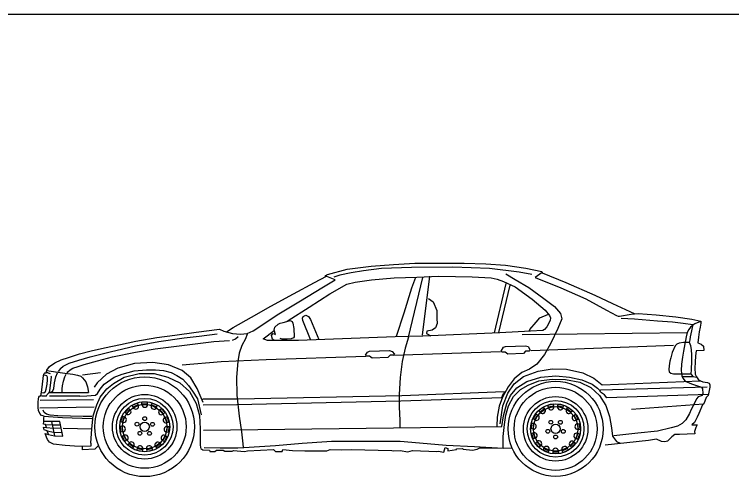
# Model space of a CAD drawing. Header units: millimetres. Extents: x 1343 to 64046, y 44602 to 77982.
# Drawn here: x 30364 to 35084, y 61506 to 64541 of the extents above; entities that cross this region are included whole.
import ezdxf

# ---------------------------------------------------------------- set-up
doc = ezdxf.new("R2010")
doc.units = ezdxf.units.MM
doc.layers.add('www.cad-blocks.net', color=7, linetype='Continuous')

# ---------------------------------------------------------------- blocks, each defined once
blk = doc.blocks.new('A$C15BC36DF')
for p, q in [((2029.1, 1361.6), (2186.7, 1381.9)), ((2186.7, 1381.9), (2335, 1392.5)), ((2453.5, 1374), (2256.3, 1365.5)), ((2335, 1392.5), (2475, 1401.6)), ((2724.3, 1375.2), (2453.5, 1374)), ((2475, 1401.6), (2653, 1402.2)), ((2653, 1402.2), (2798.6, 1402.3)), ((2965.1, 1365.5), (2724.3, 1375.2)), ((2798.6, 1402.3), (2941.3, 1397.1)), ((2941.3, 1397.1), (3070, 1387.3)), ((3070, 1387.3), (3204.6, 1369.6)), ((3204.6, 1369.6), (3309.6, 1345.6)), ((1885.9, 1317.8), (1899.8, 1327.5)), ((1899.8, 1327.5), (2029.1, 1361.6)), ((1980.8, 1321.8), (1941.4, 1310.2)), ((2055.9, 1338.2), (1980.8, 1321.8)), ((2136.7, 1352), (2055.9, 1338.2)), ((2256.3, 1365.5), (2136.7, 1352)), ((3160.8, 1342.2), (2965.1, 1365.5)), ((3071.7, 1331.5), (3134.2, 1295.1)), ((3243.4, 1326.7), (3160.8, 1342.2)), ((3311.5, 1341), (3264.9, 1307.9)), ((3309.6, 1345.6), (3311.5, 1341)), ((3310.1, 1337.7), (3465.7, 1273.4)), ((1677.3, 1201.1), (1814.2, 1274.9)), ((1814.2, 1274.9), (1893.6, 1316.1)), ((1864.1, 1240.2), (1951.6, 1292.1)), ((1951.6, 1292.1), (1885.9, 1317.8)), ((2027.6, 1262.6), (2081.6, 1276.2)), ((2081.6, 1276.2), (2190.7, 1292)), ((2190.7, 1292), (2338.5, 1304.2)), ((2338.5, 1304.2), (2487.2, 1310.5)), ((2431.7, 915), (2527.2, 1307.7)), ((2455, 1238.9), (2479.9, 1310.1)), ((2487.2, 1310.5), (2631.6, 1316.7)), ((2523.9, 927.8), (2573.9, 1315.1)), ((2631.6, 1316.7), (2851.7, 1311.4)), ((2851.7, 1311.4), (2975.2, 1305.8)), ((2975.2, 1305.8), (3015.5, 1297.3)), ((3015.5, 1297.3), (3056.2, 1281.1)), ((3056.2, 1281.1), (3132.6, 1245.5)), ((3134.2, 1295.1), (3223, 1241.4)), ((3264.9, 1307.9), (3434.7, 1239.4)), ((1722.2, 1154.2), (1864.1, 1240.2)), ((1916.4, 1199.9), (2027.6, 1262.6)), ((2404.4, 1074.3), (2455, 1238.9)), ((2997, 944.2), (3075.4, 1266.9)), ((3026.2, 946.5), (3101.7, 1257.1)), ((3132.6, 1245.5), (3246.3, 1164.9)), ((3223, 1241.4), (3322.6, 1168.6)), ((3434.7, 1239.4), (3597.7, 1168.1)), ((3465.7, 1273.4), (3656.7, 1191.5)), ((1527.4, 1119.7), (1677.3, 1201.1)), ((1779.4, 1113.4), (1916.4, 1199.9)), ((3656.7, 1191.5), (3772.3, 1136.9)), ((1580.7, 1068), (1722.2, 1154.2)), ((2563.3, 1170.3), (2595.7, 1148)), ((2595.7, 1148), (2619.1, 1089.7)), ((3246.3, 1164.9), (3330.6, 1093.5)), ((3322.6, 1168.6), (3391.3, 1116.4)), ((3597.7, 1168.1), (3733.1, 1093.3)), ((3772.3, 1136.9), (3915.2, 1070)), ((1401.8, 1046.3), (1527.4, 1119.7)), ((1642.4, 1025.5), (1779.4, 1113.4)), ((2619.1, 1089.7), (2618.6, 1038)), ((3330.6, 1093.5), (3358.6, 1058.7)), ((3391.3, 1116.4), (3430.9, 1071.4)), ((3733.1, 1093.3), (3799.7, 1057.7)), ((1281.3, 978.4), (1401.8, 1046.3)), ((1413, 957.9), (1580.7, 1068)), ((1735.7, 1040.1), (1741.2, 1052)), ((1738.8, 1024.5), (1735.7, 1040.1)), ((1741.2, 1052), (1758.5, 1059)), ((1758.5, 1059), (1775, 1050.3)), ((1775, 1050.3), (1789.5, 1031.7)), ((2354.5, 922.3), (2404.4, 1074.3)), ((3271, 1014.9), (3296.3, 1042.4)), ((3296.3, 1042.4), (3352.1, 1066.7)), ((3358.6, 1058.7), (3366, 1041.8)), ((3366, 1041.8), (3364.3, 1025.1)), ((3430.9, 1071.4), (3439.5, 1035.6)), ((3799.7, 1057.7), (3809.9, 1054.1)), ((3809.9, 1054.1), (3819.6, 1053.9)), ((3819.6, 1053.9), (3896.3, 1067.2)), ((3917.4, 1034.7), (3830.6, 1038.4)), ((3896.3, 1067.2), (3942.1, 1071.7)), ((3942.1, 1071.7), (4060.7, 1062.4)), ((4060.7, 1062.4), (4189, 1048)), ((4189, 1048), (4294.7, 1033.4)), ((1554.8, 981.1), (1576.3, 1001)), ((1576.3, 1001), (1590.1, 1007.4)), ((1590.1, 1007.4), (1609.6, 1012.7)), ((1609.6, 1012.7), (1632.6, 1019.2)), ((1632.6, 1019.2), (1654.4, 1024.8)), ((1634.5, 1019.7), (1642.4, 1025.5)), ((1654.4, 1024.8), (1667.7, 1018.7)), ((1667.7, 1018.7), (1672.2, 1007.7)), ((1672.2, 1007.7), (1678.9, 972.2)), ((1788.2, 900.5), (1738.8, 1024.5)), ((1789.5, 1031.7), (1844.1, 899.8)), ((2621, 1004.2), (2609.2, 977.1)), ((2618.6, 1038), (2621, 1004.2)), ((3230.1, 965.9), (3271, 1014.9)), ((3364.3, 1025.1), (3342.1, 984.3)), ((3439.5, 1035.6), (3414.9, 972.7)), ((4068.2, 1021), (3917.4, 1034.7)), ((4167.7, 1013.5), (4068.2, 1021)), ((4238.2, 1005.6), (4167.7, 1013.5)), ((4301.5, 996.8), (4238.2, 1005.6)), ((4307, 999), (4286, 981.8)), ((4294.7, 1033.4), (4354.5, 1020)), ((4313.3, 1004), (4307, 999)), ((4351.9, 1018.4), (4313.3, 1004)), ((4352.9, 1008.2), (4348.8, 982.1)), ((4354.5, 1020), (4352.9, 1008.2)), ((898, 929.6), (1038.1, 948.4)), ((1038.1, 948.4), (1189.9, 967.5)), ((1189.9, 967.5), (1219.3, 954.3)), ((1219.3, 954.3), (1276.1, 940.7)), ((1236.6, 950.8), (1281.3, 978.4)), ((1371.9, 938.9), (1413, 957.9)), ((1477.9, 905.5), (1550.7, 958.6)), ((1549.7, 961.5), (1554.8, 981.1)), ((1558.7, 933.2), (1549.7, 961.5)), ((1678.9, 972.2), (1682.2, 918.3)), ((2553.1, 953.9), (2550.8, 939.5)), ((2588, 961.5), (2553.1, 953.9)), ((2609.2, 977.1), (2588, 961.5)), ((3233.4, 955.9), (3033.4, 943.6)), ((3179.3, 934.1), (4263.3, 946.1)), ((3225.2, 955.4), (3230.1, 965.9)), ((3315.1, 959.5), (3233.4, 955.9)), ((3325.5, 965.9), (3315.1, 959.5)), ((3342.1, 984.3), (3325.5, 965.9)), ((3414.9, 972.7), (3367.2, 876.2)), ((4263.3, 946.6), (4257.6, 917.3)), ((4273.8, 965.1), (4263.3, 946.6)), ((4286, 981.8), (4273.8, 965.1)), ((4285.4, 917.6), (4293.5, 956.6)), ((4293.5, 956.6), (4300.5, 990.2)), ((4342.4, 949.7), (4337.9, 916.5)), ((4348.8, 982.1), (4342.4, 949.7)), ((640, 890.1), (778.5, 913.8)), ((778.5, 913.8), (898, 929.6)), ((793, 887.5), (958.8, 910.5)), ((958.8, 910.5), (1057.5, 922.4)), ((1057.5, 922.4), (1174.8, 937.3)), ((1276.1, 940.7), (1328.3, 934.8)), ((1276.1, 896.6), (1296.6, 904.4)), ((1296.6, 904.4), (1313.5, 920.7)), ((1328.3, 934.8), (1371.9, 938.9)), ((1360.7, 904.5), (1338.5, 861)), ((1372.4, 936.3), (1360.7, 904.5)), ((1505.3, 894.6), (1477.9, 905.5)), ((1532, 926.3), (1541.7, 939)), ((1538.8, 902.8), (1532, 926.3)), ((1550.2, 894.5), (1538.8, 902.8)), ((1541.7, 939), (1552, 938)), ((1552, 938), (1558.7, 933.2)), ((1602, 902.2), (1589.5, 907.5)), ((1635.8, 903), (1602, 902.2)), ((1661.1, 904.6), (1635.8, 903)), ((1676.7, 910.6), (1661.1, 904.6)), ((1682.2, 918.3), (1676.7, 910.6)), ((2344.1, 916.9), (1709.8, 894.1)), ((2527.3, 922.1), (2344.1, 916.9)), ((2431.7, 915), (2410.8, 843.3)), ((3033.4, 943.6), (2527.3, 922.1)), ((2550.8, 939.5), (2579.5, 924.3)), ((4257.6, 917.3), (4253.5, 894.6)), ((4279.7, 879.7), (4282.9, 898.2)), ((4282.9, 898.2), (4285.4, 917.6)), ((4337.9, 916.5), (4333.3, 878.1)), ((434.2, 846.1), (539.5, 868.5)), ((472.1, 820.3), (639.7, 857.7)), ((539.5, 868.5), (640, 890.1)), ((639.7, 857.7), (793, 887.5)), ((768.6, 838.8), (961.6, 864)), ((961.6, 864), (1154.7, 886.5)), ((1154.7, 886.5), (1257.1, 894.6)), ((1338.5, 861), (1320, 810.7)), ((1599.2, 893), (1505.3, 894.6)), ((1709.8, 894.1), (1599.2, 893)), ((3057.6, 849.1), (3069.8, 854.2)), ((3069.8, 854.2), (3201.5, 859.1)), ((3201.5, 859.1), (3218.3, 853.6)), ((3218.3, 853.6), (3231.9, 830.3)), ((3238.1, 829.1), (4174.3, 863.1)), ((3367.2, 876.2), (3326.7, 801.4)), ((4184.8, 858.5), (4166.3, 814.3)), ((4195.1, 870), (4184.8, 858.5)), ((4211.8, 876.4), (4195.1, 870)), ((4240.3, 879.7), (4211.8, 876.4)), ((4249.1, 872.4), (4240.2, 824.6)), ((4279.1, 880.6), (4240.3, 879.7)), ((4253.5, 894.6), (4249.1, 872.4)), ((4288.5, 857.8), (4279.7, 879.7)), ((4291.7, 834.7), (4288.5, 857.8)), ((4333.3, 878.1), (4356.9, 868.6)), ((4356.9, 868.6), (4370.1, 856.1)), ((4370.1, 856.1), (4374, 828.8)), ((199.3, 783), (272, 805.3)), ((272, 805.3), (348.5, 826.1)), ((341.6, 786.2), (472.1, 820.3)), ((348.5, 826.1), (434.2, 846.1)), ((487.5, 787.5), (638.1, 817.7)), ((638.1, 817.7), (768.6, 838.8)), ((1320, 810.7), (1310.8, 755.7)), ((2150, 797), (2164.3, 817.9)), ((2164.3, 817.9), (2176.5, 823)), ((2176.5, 823), (2308.2, 828)), ((2308.2, 828), (2325, 822.4)), ((2325, 822.4), (2340.4, 804.3)), ((2340.4, 804.3), (2333.2, 797.6)), ((2334.9, 796.3), (3036.7, 821.8)), ((2410.8, 843.3), (2391, 755.3)), ((3041.4, 823.1), (3057.6, 849.1)), ((3049.1, 816.5), (3041.4, 823.1)), ((3068.7, 817.3), (3049.1, 816.5)), ((3084.5, 804.6), (3068.7, 817.3)), ((3188.1, 807.9), (3084.5, 804.6)), ((3202.6, 822.8), (3188.1, 807.9)), ((3224.6, 823.7), (3202.6, 822.8)), ((3231.9, 830.3), (3224.6, 823.7)), ((4166.3, 814.3), (4155.7, 780.3)), ((4240.2, 824.6), (4233.1, 783.5)), ((4294.5, 796.7), (4291.7, 834.7)), ((4323.2, 825.1), (4319.1, 793.6)), ((4374, 828.8), (4323.2, 825.1)), ((108.6, 746.9), (151.3, 766.3)), ((151.3, 766.3), (199.3, 783)), ((203.6, 743.8), (267.3, 764.5)), ((267.3, 764.5), (341.6, 786.2)), ((301.4, 736.2), (389.2, 760.6)), ((389.2, 760.6), (487.5, 787.5)), ((1496.5, 767.7), (1202.3, 754.5)), ((1310.8, 755.7), (1303.6, 652.7)), ((2151.9, 789.7), (1496.5, 767.7)), ((2157.7, 790.4), (2150, 797)), ((2177.2, 791.2), (2157.7, 790.4)), ((2193.1, 778.6), (2177.2, 791.2)), ((2296.7, 781.9), (2193.1, 778.6)), ((2311.2, 796.7), (2296.7, 781.9)), ((2333.2, 797.6), (2311.2, 796.7)), ((2391, 755.3), (2377.7, 651.3)), ((3326.7, 801.4), (3276.5, 737.6)), ((4150.8, 757.8), (4145, 728.2)), ((4155.7, 780.3), (4150.8, 757.8)), ((4233.1, 783.5), (4226.8, 738.2)), ((4291.2, 692.8), (4295.1, 768.1)), ((4295.1, 768.1), (4294.5, 796.7)), ((4319.1, 793.6), (4315.5, 751.6)), ((56.1, 699), (73.3, 722.4)), ((73.3, 722.4), (108.6, 746.9)), ((146.3, 710.8), (131.5, 691)), ((146.3, 710.8), (162.7, 724.6)), ((162.7, 724.6), (203.6, 743.8)), ((209.1, 701.1), (227.7, 711.2)), ((227.7, 711.2), (261.4, 724)), ((261.4, 724), (301.4, 736.2)), ((523.6, 712.7), (448.8, 672.5)), ((632.5, 742.1), (523.6, 712.7)), ((753, 749.6), (632.5, 742.1)), ((855.2, 734.6), (753, 749.6)), ((944.8, 697.6), (855.2, 734.6)), ((1202.3, 754.5), (945.6, 732.8)), ((3276.5, 737.6), (3228.3, 704.8)), ((4145, 728.2), (4143.2, 702.8)), ((4226.8, 738.2), (4225.3, 697.3)), ((4315.5, 751.6), (4313.7, 711.6)), ((4313.7, 711.6), (4317.4, 672.7)), ((25.7, 588.2), (34.5, 663.6)), ((34.5, 663.6), (37.9, 676.3)), ((37.9, 676.3), (44.2, 681.8)), ((48, 664.9), (39.8, 665.8)), ((44.2, 681.8), (51.1, 682.4)), ((56.7, 661.9), (48, 664.9)), ((51.1, 682.4), (56.1, 699)), ((62.5, 680.5), (51.1, 682.4)), ((56.2, 697.8), (85.1, 691.4)), ((60.7, 652.4), (56.7, 661.9)), ((76.6, 674), (62.5, 680.5)), ((76.6, 674), (77.2, 681.3)), ((85.1, 691.4), (129.3, 685.8)), ((115.3, 655.7), (126.7, 681.7)), ((129.3, 685.8), (174.2, 680)), ((173.9, 654.4), (184.4, 673.3)), ((174.2, 680), (226.7, 671.9)), ((189.4, 681.6), (193.7, 688.7)), ((193.7, 688.7), (209.1, 701.1)), ((226.7, 671.9), (256.8, 666)), ((256.8, 666), (279.1, 659.2)), ((409, 680.5), (290.8, 666.3)), ((448.8, 672.5), (386.2, 614.7)), ((498.2, 652.5), (550.2, 673.6)), ((550.2, 673.6), (630.5, 694.1)), ((564.2, 653.5), (663, 678)), ((630.5, 694.1), (710.6, 700.9)), ((663, 678), (761.4, 676.1)), ((710.6, 700.9), (770.2, 702)), ((761.4, 676.1), (851.5, 653.4)), ((770.2, 702), (823.9, 696.1)), ((823.9, 696.1), (873.1, 683.9)), ((873.1, 683.9), (910.2, 663.6)), ((910.2, 663.6), (949.1, 638.8)), ((1001.7, 647.6), (944.8, 697.6)), ((3177.4, 684.1), (3126.9, 641.5)), ((3228.3, 704.8), (3177.4, 684.1)), ((3187.5, 656.7), (3283.7, 692.8)), ((3283.7, 692.8), (3377, 707.2)), ((3301.8, 652.8), (3399.8, 661.2)), ((3377, 707.2), (3470.7, 705.2)), ((3399.8, 661.2), (3491.4, 652.7)), ((3470.7, 705.2), (3579.2, 681.1)), ((3579.2, 681.1), (3651.1, 646.7)), ((4143.2, 702.8), (4146.3, 688.3)), ((4146.3, 688.3), (4156.3, 678.3)), ((4156.3, 678.3), (4173.1, 674.1)), ((4173.1, 674.1), (4199.8, 674.5)), ((4199.8, 674.5), (4236.2, 674)), ((4225.3, 697.3), (4228, 662.6)), ((4228, 662.6), (4235.4, 646.8)), ((4236.2, 674), (4287.2, 675.6)), ((4287.2, 675.6), (4291.2, 692.8)), ((4287.2, 675.6), (4300.5, 656.6)), ((4317.4, 672.7), (4324.9, 654.1)), ((57.6, 606.6), (59.7, 635.4)), ((59.7, 635.4), (60.7, 652.4)), ((75.9, 562.6), (85.3, 635.1)), ((86, 655.5), (84.3, 660.5)), ((85.3, 635.1), (86, 655.5)), ((102.6, 577.6), (106.6, 616.4)), ((106.6, 616.4), (115.3, 655.7)), ((160.1, 597), (164.9, 627)), ((164.9, 627), (173.9, 654.4)), ((279.1, 659.2), (290.2, 649.3)), ((290.2, 649.3), (311.5, 622.3)), ((311.5, 622.3), (324.5, 588.8)), ((386.2, 614.7), (367.4, 587.6)), ((432.5, 607.7), (498.2, 652.5)), ((494.7, 611.9), (564.2, 653.5)), ((851.5, 653.4), (929.4, 616.8)), ((929.4, 616.8), (993, 559.4)), ((949.1, 638.8), (987.4, 597.5)), ((1043.4, 579.6), (1001.7, 647.6)), ((1303.6, 652.7), (1304.9, 534.1)), ((2377.7, 651.3), (2371.3, 539.1)), ((3126.9, 641.5), (3086.6, 589.6)), ((3127.7, 609.9), (3187.5, 656.7)), ((3145.4, 583.7), (3210.6, 623.8)), ((3210.6, 623.8), (3301.8, 652.8)), ((3218.6, 601.4), (3289.1, 628.1)), ((3289.1, 628.1), (3377.8, 640.6)), ((3377.8, 640.6), (3463.5, 637.1)), ((3463.5, 637.1), (3558.8, 620.5)), ((3491.4, 652.7), (3570.7, 634.9)), ((3558.8, 620.5), (3631.4, 585.4)), ((3570.7, 634.9), (3638.6, 606.6)), ((3651.1, 646.7), (3705, 602.8)), ((3705, 602.8), (4350.2, 628.8)), ((4232.8, 657.1), (4300.5, 656.6)), ((4235.4, 646.8), (4250.3, 626.9)), ((4250.3, 626.9), (4292.1, 608.5)), ((4300.5, 656.6), (4324.8, 652.1)), ((4324.9, 654.1), (4337.2, 636.5)), ((4337.2, 636.5), (4350.9, 628.7)), ((4350.9, 628.7), (4365.9, 623.2)), ((4365.9, 623.2), (4396.7, 617.8)), ((4396.7, 617.8), (4408.4, 613)), ((21.2, 553.9), (25.7, 588.2)), ((48, 558.2), (52.9, 574)), ((52.9, 574), (57.6, 606.6)), ((94.7, 562.3), (102.6, 577.6)), ((156.3, 554.2), (158, 576.9)), ((158, 576.9), (160.1, 597)), ((324.5, 588.8), (330.6, 552.6)), ((388.8, 545.3), (406.5, 574.2)), ((406.5, 574.2), (432.5, 607.7)), ((407.7, 521.3), (450.8, 575.7)), ((450.8, 575.7), (494.7, 611.9)), ((987.4, 597.5), (1014.3, 561.3)), ((1083.3, 487.1), (1043.4, 579.6)), ((3086.6, 589.6), (3049.5, 521.3)), ((3086.3, 548.7), (3127.7, 609.9)), ((3103, 532.1), (3145.4, 583.7)), ((3123.1, 526.1), (3169.3, 571.4)), ((3169.3, 571.4), (3218.6, 601.4)), ((3631.4, 585.4), (3687.5, 533.2)), ((3638.6, 606.6), (3674, 581.1)), ((3674, 581.1), (3691.6, 562.6)), ((3693.2, 558.2), (3693.3, 569.1)), ((3693.3, 569.1), (4394.5, 589.7)), ((4292.1, 608.5), (4324.1, 597.5)), ((4324.1, 597.5), (4359, 587.9)), ((4359, 587.9), (4365.4, 577.1)), ((4365.4, 577.1), (4367.5, 545.9)), ((4413, 586.8), (4402.7, 533)), ((4408.4, 613), (4413, 601.9)), ((4413, 601.9), (4413, 586.8)), ((1.2, 511.4), (3.8, 521.4)), ((3.8, 521.4), (8.1, 528)), ((8.1, 528), (13, 530.1)), ((13, 530.1), (16.7, 530.5)), ((16.7, 530.5), (21.2, 553.9)), ((22.1, 530.5), (54.5, 530.8)), ((23.7, 552), (36.5, 550.9)), ((36.5, 550.9), (48, 558.2)), ((54.5, 530.8), (58.4, 539.9)), ((58.4, 539.9), (69.2, 549.3)), ((69.2, 549.3), (75.9, 562.6)), ((83.7, 554.3), (69.2, 549.3)), ((69.2, 549.3), (90.2, 552.6)), ((273.7, 528.1), (73.8, 528.9)), ((83.7, 554.3), (94.7, 562.3)), ((90.2, 552.6), (128.1, 552.4)), ((128.1, 552.4), (175.4, 552.4)), ((175.4, 552.4), (235.9, 552.5)), ((235.9, 552.5), (301.1, 551.6)), ((273.7, 528.1), (320.1, 529.3)), ((301.1, 551.6), (329.5, 552.4)), ((320.1, 529.3), (375.7, 534.5)), ((375.7, 534.5), (388.8, 545.3)), ((384.9, 470.4), (407.7, 521.3)), ((993, 559.4), (1037.5, 481)), ((1014.3, 561.3), (1047, 509.8)), ((1304.9, 534.1), (1319.4, 396.7)), ((2388.9, 529.8), (1313.9, 508.4)), ((2371.3, 539.1), (2372, 455.3)), ((3061, 555.6), (2388.9, 529.8)), ((3049.5, 521.3), (3028.7, 462)), ((3046.8, 518.6), (3050, 530.3)), ((3050, 530.3), (3057.7, 544.7)), ((3053.1, 463.8), (3086.3, 548.7)), ((3057.7, 544.7), (3064.6, 552.5)), ((3064.6, 552.5), (3061, 555.6)), ((3078.9, 479.4), (3103, 532.1)), ((3090.9, 465.4), (3123.1, 526.1)), ((3687.5, 533.2), (3729.8, 467.1)), ((3700.7, 549.4), (3693.2, 558.2)), ((3720.2, 536.5), (3700.7, 549.4)), ((3735, 517.6), (3720.2, 536.5)), ((4401.6, 540.1), (3735, 517.6)), ((4336.2, 523.3), (4326.2, 510.9)), ((4362.3, 533.4), (4336.2, 523.3)), ((4367.5, 545.9), (4362.3, 533.4)), ((4387.7, 520), (4373.5, 478.3)), ((4402.7, 533), (4387.7, 520)), ((0, 454.2), (0.3, 489.4)), ((0.3, 489.4), (1.2, 511.4)), ((11.5, 501.1), (362.9, 507.1)), ((651.8, 481.8), (617.8, 466.9)), ((657.8, 468), (651.8, 481.8)), ((681.5, 473), (681.6, 488)), ((718.6, 476.4), (681.5, 476.6)), ((718.7, 487.8), (681.6, 488)), ((718.6, 472.8), (718.7, 487.8)), ((742.3, 467.7), (748.4, 481.4)), ((782.3, 466.1), (748.4, 481.4)), ((1037.5, 481), (1060.2, 400.8)), ((1047, 509.8), (1070.6, 405.3)), ((1083.5, 508.4), (1078.6, 505.7)), ((1083.2, 470.3), (1305.4, 473.1)), ((1313.9, 508.4), (1083.5, 508.4)), ((1305.4, 473.1), (2382, 497.1)), ((2382, 497.1), (3046.8, 518.6)), ((3057.1, 399.8), (3078.9, 479.4)), ((3384.9, 474.7), (3348.6, 467.1)), ((3388, 459.9), (3384.9, 474.7)), ((3412.2, 459.8), (3415.3, 474.5)), ((3451.6, 466.7), (3415.3, 474.5)), ((3897.9, 441.9), (4372.2, 478.2)), ((4326.2, 510.9), (4302.3, 464.7)), ((4373.5, 478.3), (4365.2, 470.9)), ((1.6, 434.2), (0, 454.2)), ((10.2, 414.2), (1.6, 434.2)), ((9.4, 451.6), (367.9, 458.5)), ((39.6, 421.6), (33.2, 436.7)), ((361.8, 399.2), (384.9, 470.4)), ((593.1, 449.1), (568.1, 421.6)), ((601.5, 441.4), (576.6, 413.9)), ((604.2, 438.9), (593.1, 449.1)), ((623.8, 453.1), (617.8, 466.9)), ((656.4, 471.3), (622.4, 456.4)), ((777.6, 455.7), (743.7, 470.9)), ((776.1, 452.4), (782.3, 466.1)), ((795.6, 438.1), (806.8, 448.1)), ((823, 412.8), (798.3, 440.5)), ((831.6, 420.4), (806.8, 448.1)), ((2372, 455.3), (2374.9, 371.4)), ((3028.7, 462), (3015.9, 390.6)), ((3034.8, 346.6), (3053.1, 463.8)), ((3072.9, 402.9), (3090.9, 465.4)), ((3320.7, 454.9), (3290.6, 433.2)), ((3299.4, 421), (3290.6, 433.2)), ((3327.4, 445.6), (3297.2, 423.9)), ((3329.5, 442.6), (3320.7, 454.9)), ((3351.6, 452.4), (3348.6, 467.1)), ((3387.2, 463.5), (3350.9, 455.9)), ((3449.2, 455.5), (3412.9, 463.4)), ((3448.4, 452), (3451.6, 466.7)), ((3470.5, 442), (3479.4, 454.2)), ((3502.5, 423), (3472.6, 444.9)), ((3509.3, 432.2), (3479.4, 454.2)), ((3500.4, 420.1), (3509.3, 432.2)), ((3729.8, 467.1), (3753.7, 395.4)), ((4290.6, 440.9), (4278.8, 413.8)), ((4302.3, 464.7), (4290.6, 440.9)), ((4365.2, 470.9), (4340.4, 414.7)), ((21.7, 401.9), (10.2, 414.2)), ((38.3, 396.8), (21.7, 401.9)), ((36.3, 361.5), (37.1, 383.8)), ((37.1, 383.8), (38.3, 396.8)), ((38.3, 396.8), (66.4, 393.7)), ((54.4, 409.3), (39.6, 421.6)), ((78.7, 404.1), (54.4, 409.3)), ((66.4, 393.7), (159.1, 388.6)), ((127.7, 399.8), (78.7, 404.1)), ((295.9, 394), (127.7, 399.8)), ((159.1, 388.6), (351.9, 382.2)), ((351.5, 393.7), (295.9, 394)), ((351.8, 313.8), (361.8, 399.2)), ((552.8, 395.3), (541.1, 360)), ((563.6, 391.7), (552, 356.5)), ((567.1, 390.6), (552.8, 395.3)), ((579.3, 411.5), (568.1, 421.6)), ((820.3, 410.4), (831.6, 420.4)), ((832.3, 389.4), (846.7, 394)), ((847.1, 355.2), (835.8, 390.5)), ((858, 358.7), (846.7, 394)), ((1060.2, 400.8), (1063.7, 313.6)), ((1319.4, 396.7), (1335.9, 294.1)), ((3015.9, 390.6), (3013.8, 331)), ((3047.1, 328.2), (3057.1, 399.8)), ((3062.9, 342.5), (3072.9, 402.9)), ((3270.1, 410.6), (3251.4, 378.6)), ((3264.4, 371), (3251.4, 378.6)), ((3280, 404.9), (3261.3, 372.8)), ((3283.1, 403), (3270.1, 410.6)), ((3516.5, 402), (3529.6, 409.5)), ((3538.1, 371.6), (3519.6, 403.8)), ((3548, 377.3), (3529.6, 409.5)), ((3753.7, 395.4), (3766.9, 320.4)), ((4278.8, 413.8), (4254.9, 372.8)), ((4329.4, 391.4), (4318.7, 369.2)), ((4340.4, 414.7), (4329.4, 391.4)), ((34.9, 344.8), (36.3, 361.5)), ((48.1, 342.8), (34.9, 344.8)), ((88, 361.5), (36.3, 361.5)), ((53.9, 321.7), (48.1, 342.8)), ((48.1, 342.8), (93.4, 340.7)), ((103.8, 361.4), (88, 361.5)), ((88, 361.5), (107.6, 268.1)), ((93.4, 340.7), (143.3, 341)), ((141.4, 361.3), (103.8, 361.4)), ((160.9, 265), (141.4, 361.3)), ((552.8, 331.3), (537.8, 329.8)), ((555.4, 355.3), (541.1, 360)), ((549.2, 330.9), (552.9, 294)), ((843.6, 354.1), (858, 358.7)), ((2374.9, 371.4), (2376.7, 323.5)), ((3055.8, 263.1), (3062.9, 342.5)), ((3241.8, 349.6), (3237.8, 312.8)), ((3256.8, 348), (3241.8, 349.6)), ((3253.2, 348.4), (3249.2, 311.5)), ((3534.9, 369.8), (3548, 377.3)), ((3542.3, 346.8), (3557.3, 348.3)), ((3549.6, 310.2), (3545.9, 347.1)), ((3561, 311.3), (3557.3, 348.3)), ((4201.3, 332), (4158.8, 319.6)), ((4230.4, 348.3), (4201.3, 332)), ((4254.9, 372.8), (4230.4, 348.3)), ((4312.2, 356.3), (4295.2, 340.6)), ((4295.2, 340.6), (4330, 339.2)), ((4318.7, 369.2), (4312.2, 356.3)), ((4330, 339.2), (4320.6, 323.5)), ((34.9, 325), (53.9, 321.7)), ((37.9, 307), (34.9, 325)), ((58.6, 299.7), (37.9, 307)), ((53.9, 321.7), (100.6, 318.3)), ((58.6, 299.7), (101, 292.1)), ((67.1, 277.3), (58.6, 299.7)), ((100.6, 318.3), (146.5, 319.3)), ((101, 292.1), (151.7, 290.6)), ((352.8, 311.1), (163.9, 316.1)), ((346.5, 220.7), (351.8, 313.8)), ((537.8, 329.8), (541.6, 292.8)), ((556.5, 294.3), (541.6, 292.8)), ((842, 293.1), (857, 291.5)), ((845.6, 292.7), (849.7, 329.6)), ((846.1, 330), (861, 328.3)), ((857, 291.5), (861, 328.3)), ((1063.7, 313.6), (1063.8, 213.9)), ((1086, 305.7), (3047.1, 328.2)), ((1335.9, 294.1), (1344.3, 216.1)), ((3252.8, 311.1), (3237.8, 312.8)), ((3255.2, 287), (3240.9, 282.4)), ((3251.8, 285.9), (3263.1, 250.6)), ((3535.2, 249.4), (3546.8, 284.7)), ((3543.4, 285.8), (3557.7, 281.1)), ((3546, 309.8), (3561, 311.3)), ((3766.9, 320.4), (3772.5, 264.5)), ((3940.6, 285.2), (3781.9, 267.1)), ((4068.2, 298.7), (3940.6, 285.2)), ((4158.8, 319.6), (4068.2, 298.7)), ((4320.6, 323.5), (4312.7, 296.3)), ((4312.7, 296.3), (4313.2, 281.7)), ((46.4, 282.4), (67.1, 277.3)), ((53.6, 259.4), (46.4, 282.4)), ((61.7, 244), (53.6, 259.4)), ((73.1, 226), (61.7, 244)), ((67.1, 277.3), (107.6, 268.1)), ((107.6, 268.1), (160.9, 265)), ((563.9, 271.3), (550.8, 263.8)), ((550.8, 263.8), (569.3, 231.6)), ((560.8, 269.5), (579.2, 237.3)), ((582.3, 239.1), (569.3, 231.6)), ((815.8, 238.1), (828.8, 230.5)), ((818.9, 236.2), (837.6, 268.3)), ((828.8, 230.5), (847.5, 262.5)), ((834.5, 270.1), (847.5, 262.5)), ((3055.7, 187.8), (3055.8, 263.1)), ((3240.9, 282.4), (3252.2, 247.1)), ((3266.5, 251.7), (3252.2, 247.1)), ((3531.8, 250.5), (3546.1, 245.8)), ((3546.1, 245.8), (3557.7, 281.1)), ((4009.3, 237.1), (3724.7, 207.1)), ((3772.5, 264.5), (3800.5, 231.1)), ((4062.2, 245.9), (4009.3, 237.1)), ((4095.9, 230.2), (4062.2, 245.9)), ((4152.7, 250.5), (4133.5, 233.2)), ((4163.7, 262.3), (4152.7, 250.5)), ((4183.4, 275.7), (4163.7, 262.3)), ((4213.4, 277.1), (4183.4, 275.7)), ((4313.2, 281.7), (4213.4, 277.1)), ((99.2, 213.8), (73.1, 226)), ((177, 205.4), (99.2, 213.8)), ((239, 200.5), (177, 205.4)), ((291.6, 197.2), (239, 200.5)), ((291.1, 175.5), (291.6, 197.2)), ((345.5, 199.8), (291.6, 197.2)), ((346.5, 220.7), (345.5, 199.8)), ((394.8, 204.2), (371.2, 179.6)), ((598.4, 221), (589.5, 208.9)), ((589.5, 208.9), (619.5, 186.9)), ((596.3, 218.1), (626.2, 196.2)), ((628.4, 199.1), (619.5, 186.9)), ((650.4, 189.1), (647.2, 174.4)), ((769.4, 198.5), (778.2, 186.3)), ((771.5, 195.5), (801.6, 217.2)), ((778.2, 186.3), (808.3, 207.9)), ((799.5, 220.1), (808.3, 207.9)), ((1063.8, 213.9), (1066.3, 186.1)), ((1089.8, 190.2), (1196.1, 190)), ((1196.1, 190), (1311.3, 188.2)), ((1311.3, 188.2), (1350.4, 191.5)), ((1344.3, 216.1), (1346, 192.2)), ((1350.4, 191.5), (1454.4, 196.8)), ((1454.4, 196.8), (1559.5, 205.4)), ((1559.5, 205.4), (1733.7, 220.5)), ((1733.7, 220.5), (1895.2, 231.1)), ((1895.2, 231.1), (1926.8, 232.9)), ((1926.8, 232.9), (2063.6, 232.2)), ((2063.6, 232.2), (2311.5, 232.3)), ((2311.5, 232.3), (2378.4, 232.7)), ((2378.4, 232.7), (2506, 221.6)), ((2506, 221.6), (2679.6, 205.5)), ((2665.9, 161.6), (2672.7, 191)), ((2672.7, 191), (2690.6, 184.8)), ((2679.6, 205.5), (2865.6, 196.8)), ((2865.6, 196.8), (3017.5, 189.3)), ((3017.5, 189.3), (3055.7, 187.8)), ((3278.5, 230.7), (3267.3, 220.7)), ((3267.3, 220.7), (3292, 193)), ((3275.8, 228.3), (3300.5, 200.6)), ((3303.2, 203), (3292, 193)), ((3494.6, 202.2), (3505.8, 192)), ((3497.3, 199.7), (3522.2, 227.2)), ((3505.8, 192), (3530.7, 219.5)), ((3519.6, 229.6), (3530.7, 219.5)), ((3800.5, 231.1), (3822.5, 219.6)), ((4116.6, 227.3), (4095.9, 230.2)), ((4133.5, 233.2), (4116.6, 227.3)), ((371.2, 179.6), (291.1, 175.5)), ((647.2, 174.4), (683.5, 166.6)), ((649.7, 185.6), (685.9, 177.7)), ((686.7, 181.3), (683.5, 166.6)), ((710.9, 181.2), (714, 166.4)), ((711.6, 177.6), (748, 185.2)), ((714, 166.4), (750.3, 174)), ((747.2, 188.7), (750.3, 174)), ((1067.2, 184.6), (1081, 175.1)), ((1081, 175.1), (1124.3, 174.7)), ((1124.3, 174.7), (1127.2, 165.4)), ((1127.2, 165.4), (1160.3, 164.5)), ((1160.3, 164.5), (1170.3, 173.4)), ((1170.3, 173.4), (1214.3, 173.9)), ((1214.3, 173.9), (1226.3, 167.2)), ((1226.3, 167.2), (1273.7, 166.5)), ((1273.7, 166.5), (1283, 170.8)), ((1283, 170.8), (1354.3, 165.4)), ((1354.3, 165.4), (1373.9, 169)), ((1373.9, 169), (1546.1, 178.8)), ((1546.1, 178.8), (1559.6, 164.5)), ((1559.6, 164.5), (1602.6, 164.1)), ((1602.6, 164.1), (1607.1, 177.1)), ((1607.1, 177.1), (1670.8, 172.2)), ((1670.8, 172.2), (1751.4, 170.3)), ((1751.4, 170.3), (1897.1, 168.3)), ((1897.1, 168.3), (1917.3, 177.9)), ((1917.3, 177.9), (1991.1, 175.7)), ((1991.1, 175.7), (2057.1, 177.8)), ((2057.1, 177.8), (2323.4, 172.5)), ((2323.4, 172.5), (2333.1, 168.6)), ((2333.1, 168.6), (2378.9, 172)), ((2378.9, 172), (2428.9, 161.7)), ((2428.9, 161.7), (2459, 171.8)), ((2459, 171.8), (2618, 165.9)), ((2618, 165.9), (2627.3, 167.4)), ((2627.3, 167.4), (2665.9, 161.6)), ((2690.6, 184.8), (2691, 169)), ((2691, 169), (2747.2, 178.3)), ((2747.2, 182.1), (2786.5, 185.5)), ((2747.2, 178.3), (2747.2, 182.1)), ((2786.5, 185.5), (2792.4, 180)), ((2792.4, 180), (2853.9, 173.5)), ((2853.9, 173.5), (2883.9, 180.8)), ((2883.9, 180.8), (2902.5, 188.3)), ((2902.5, 188.3), (3116, 187.3)), ((3322.7, 188.7), (3316.6, 175)), ((3316.6, 175), (3350.4, 159.7)), ((3321.3, 185.4), (3355.1, 170.2)), ((3356.6, 173.4), (3350.4, 159.7)), ((3380.2, 168.3), (3380.2, 153.3)), ((3380.2, 164.7), (3417.3, 164.5)), ((3380.2, 153.3), (3417.3, 153.1)), ((3417.3, 168.2), (3417.3, 153.1)), ((3441, 173.1), (3447.1, 159.3)), ((3442.5, 169.8), (3476.4, 184.7)), ((3447.1, 159.3), (3481.1, 174.2)), ((3475, 188), (3481.1, 174.2))]:
    blk.add_line(p, q)
for centre, radius in [((699.4, 327.4), 327.4), ((3399.4, 313.7), 312.2), ((699.4, 327.4), 272.6), ((3399.4, 313.7), 272.6), ((699.4, 327.4), 212), ((3399.4, 313.7), 212), ((699.4, 327.4), 186.4), ((699.4, 327.4), 164.4), ((699.4, 327.4), 145.8), ((3399.4, 313.7), 186.4), ((3399.4, 313.7), 164.4), ((3399.4, 313.7), 145.8), ((699.7, 380.7), 12.5), ((648.8, 344.1), 12.5), ((699.4, 327.4), 30.5), ((750.2, 343.6), 12.5), ((3368.3, 357), 12.5), ((3399.4, 313.7), 30.5), ((3430.9, 356.7), 12.5), ((667.9, 284.4), 12.5), ((730.6, 284.1), 12.5), ((3348.6, 297.5), 12.5), ((3450, 297), 12.5), ((3399.2, 260.4), 12.5)]:
    blk.add_circle(centre, radius)
for centre, start, end in [((700.1, 473.9), 182.9905, 356.5095), ((591, 425.9), 230.9905, 44.5095), ((640.4, 461.5), 206.9905, 20.5095), ((759.6, 461), 158.9905, 332.5095), ((808.8, 425), 134.9905, 308.5095), ((3313.8, 432.6), 218.9905, 32.5095), ((3369.6, 457.2), 194.9905, 8.5095), ((3430.5, 456.9), 170.9905, 344.5095), ((3486.1, 431.9), 146.9905, 320.5095), ((560.3, 373.3), 254.9905, 68.5095), ((839, 372.1), 110.9905, 284.5095), ((3272.8, 387.5), 242.9905, 56.5095), ((3526.6, 386.4), 122.9905, 296.5095), ((553.6, 312.7), 278.9905, 92.5095), ((3253.7, 329.7), 266.9905, 80.5095), ((3545.2, 328.4), 98.9905, 272.5095), ((845.1, 311.4), 86.9905, 260.5095), ((3259.9, 269), 290.9905, 104.5095), ((3538.6, 267.8), 74.9905, 248.5095), ((572.2, 254.7), 302.9905, 116.5095), ((826, 253.6), 62.9905, 236.5095), ((612.8, 209.2), 326.9905, 140.5095), ((668.3, 184.2), 350.9905, 164.5095), ((729.3, 183.9), 14.9905, 188.5095), ((785, 208.5), 38.9905, 212.5095), ((3290.1, 216.1), 314.9905, 128.5095), ((3339.2, 180.1), 338.9905, 152.5095), ((3458.4, 179.6), 26.9905, 200.5095), ((3507.9, 215.2), 50.9905, 224.5095), ((3398.8, 167.2), 2.9905, 176.5095)]:
    blk.add_arc(centre, 18.6, start, end)
blk = doc.blocks.new('FORMAT')
at = {"layer": 'www.cad-blocks.net', "color": 155, "true_color": 0x546d8e}
blk.add_line((64045.9, 64541), (3580.5, 64541), dxfattribs=at)

msp = doc.modelspace()

# ---------------------------------------------------------------- block references
msp.add_blockref('A$C15BC36DF', (30521.2, 61506.2))
at = {"layer": 'www.cad-blocks.net'}
msp.add_blockref('FORMAT', (0, 0), dxfattribs=at)

doc.saveas('drawing.dxf')
